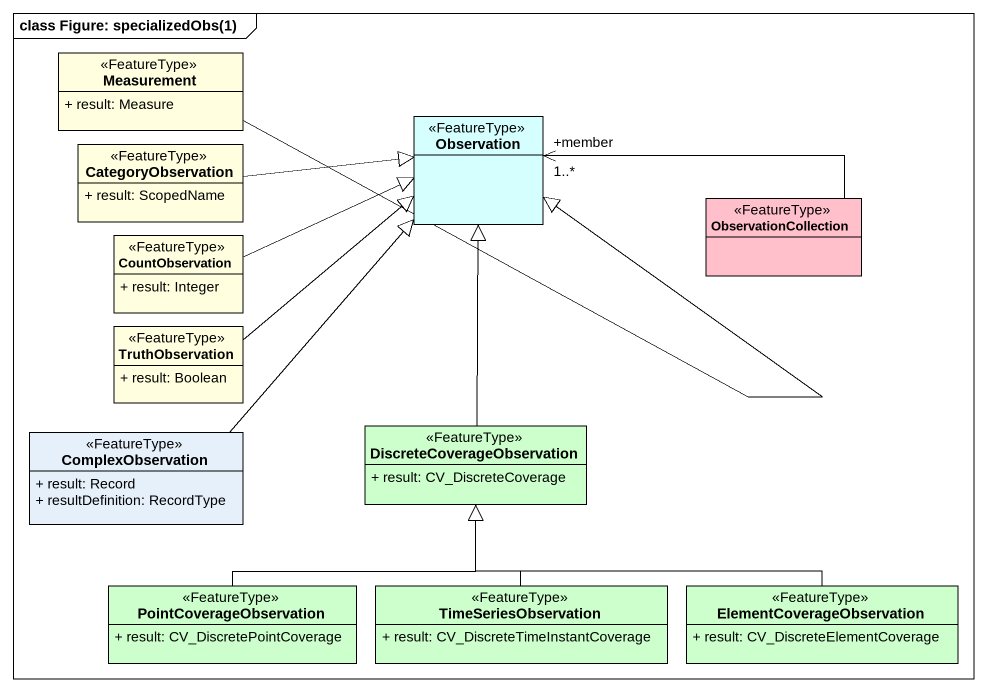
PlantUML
@startuml
mainframe class Figure: specializedObs(1)
hide circle
hide empty members
skinparam classAttributeIconSize 0
class Measurement <<FeatureType>> #FFFFE0 {
  + result: Measure
}
class CategoryObservation <<FeatureType>> #FFFFE0 {
  + result: ScopedName
}
class Observation <<FeatureType>> #D5FFFF
class ObservationCollection <<FeatureType>> #FFC0CB
class CountObservation <<FeatureType>> #FFFFE0 {
  + result: Integer
}
class TruthObservation <<FeatureType>> #FFFFE0 {
  + result: Boolean
}
class ComplexObservation <<FeatureType>> {
  + result: Record
  + resultDefinition: RecordType
}
class DiscreteCoverageObservation <<FeatureType>> #CCFFCC {
  + result: CV_DiscreteCoverage
}
class PointCoverageObservation <<FeatureType>> #CCFFCC {
  + result: CV_DiscretePointCoverage
}
class TimeSeriesObservation <<FeatureType>> #CCFFCC {
  + result: CV_DiscreteTimeInstantCoverage
}
class ElementCoverageObservation <<FeatureType>> #CCFFCC {
  + result: CV_DiscreteElementCoverage
}
Measurement -right-|> Observation
CategoryObservation -right-|> Observation
ObservationCollection -left-> "+member\n1..*" Observation
CountObservation -right-|> Observation
TruthObservation -up-|> Observation
ComplexObservation -up-|> Observation
DiscreteCoverageObservation -up-|> Observation
PointCoverageObservation -up-|> DiscreteCoverageObservation
TimeSeriesObservation -up-|> DiscreteCoverageObservation
ElementCoverageObservation -left-|> DiscreteCoverageObservation
@enduml
